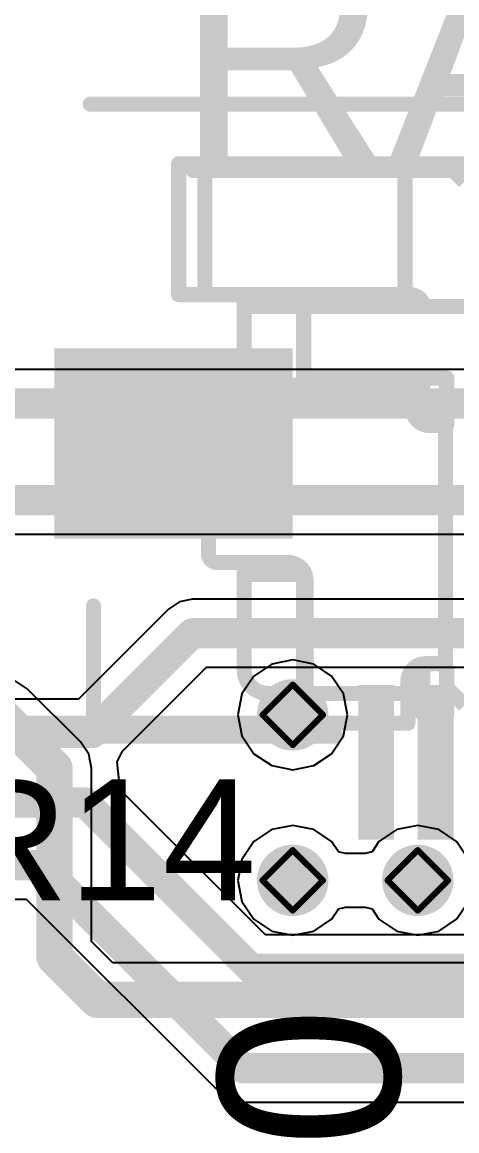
# Model space of a CAD drawing. Header units: millimetres. Extents: x -16 to 330, y -45 to 150.
# Drawn here: x 67.44 to 71.09, y 66.58 to 75.9 of the extents above; entities that cross this region are included whole.
import ezdxf

# ---------------------------------------------------------------- set-up
doc = ezdxf.new("R2010")
doc.units = ezdxf.units.MM
for name, color, linetype in [('BottomLayer', 5, 'Continuous'), ('BottomOverlay', 54, 'Continuous'), ('BottomSolder', 6, 'Continuous'), ('DrillDrawing', 1, 'Continuous'), ('Mechanical1', 6, 'Continuous'), ('Mechanical13', 56, 'Continuous'), ('MidLayer1', 16, 'Continuous'), ('MidLayer2', 76, 'Continuous'), ('TopLayer', 1, 'Continuous'), ('TopOverlay', 2, 'Continuous'), ('TopPaste', 8, 'Continuous'), ('TopSolder', 216, 'Continuous'), ('ViaHoleLayer', 16, 'Continuous')]:
    doc.layers.add(name, color=color, linetype=linetype)
doc.styles.add('Arial', font='arial.ttf', dxfattribs={"height": 0.2})

# ---------------------------------------------------------------- blocks, each defined once
blk = doc.blocks.new('AFC01_S15FCC_00_148')
at = {"layer": 'TopLayer'}
for points in [[(3.15, 0.69), (2.85, 0.69), (2.85, 1.99), (3.15, 1.99)], [(3.65, 0.69), (3.35, 0.69), (3.35, 1.99), (3.65, 1.99)], [(4.2, -0.54), (6.2, -0.54), (6.2, -2.14), (4.2, -2.14)]]:
    blk.add_hatch(color=1, dxfattribs=at).paths.add_polyline_path(points)
at = {"layer": 'TopPaste'}
for points in [[(3.15, 0.69), (2.85, 0.69), (2.85, 1.99), (3.15, 1.99)], [(3.65, 0.69), (3.35, 0.69), (3.35, 1.99), (3.65, 1.99)], [(4.2, -0.54), (6.2, -0.54), (6.2, -2.14), (4.2, -2.14)]]:
    blk.add_hatch(color=8, dxfattribs=at).paths.add_polyline_path(points)
at = {"layer": 'TopSolder'}
for points in [[(3.15, 0.69), (2.85, 0.69), (2.85, 1.99), (3.15, 1.99)], [(3.65, 0.69), (3.35, 0.69), (3.35, 1.99), (3.65, 1.99)], [(4.2, -0.54), (6.2, -0.54), (6.2, -2.14), (4.2, -2.14)]]:
    blk.add_hatch(color=216, dxfattribs=at).paths.add_polyline_path(points)
at = {"layer": 'Mechanical1', "const_width": 0.127}
blk.add_lwpolyline([(5.9, -4.191), (-5.9, -4.191)], dxfattribs=at)
at = {"layer": 'Mechanical1', "const_width": 0.0635}
blk.add_lwpolyline([(5.8683, -4.191, 1), (5.9318, -4.191, 1)], format="xyb", close=True, dxfattribs=at)
at = {"layer": 'TopOverlay', "const_width": 0.127}
for points in [[(5.8728, 1.1176), (3.8408, 1.1176)], [(5.8728, 1.1176), (5.8728, 0.0254)], [(5.0362, -3.6322), (-5.441, -3.6322)]]:
    blk.add_lwpolyline(points, dxfattribs=at)
at = {"layer": 'TopOverlay', "const_width": 0.0635}
for points in [[(3.8091, 1.1176, 1), (3.8726, 1.1176, 1)], [(5.8411, 1.1176, 1), (5.9046, 1.1176, 1)], [(5.8411, 1.1176, 1), (5.9046, 1.1176, 1)], [(5.8411, 0.0254, 1), (5.9046, 0.0254, 1)], [(5.0045, -3.6322, 1), (5.068, -3.6322, 1)]]:
    blk.add_lwpolyline(points, format="xyb", close=True, dxfattribs=at)

msp = doc.modelspace()

# ---------------------------------------------------------------- hatches: boundary and pattern name
at = {"layer": 'BottomLayer'}
h = msp.add_hatch(color=5, dxfattribs=at)
edge = h.paths.add_edge_path()
edge.add_arc((69.714, 70.0786), 0.3, 0, 360)
h = msp.add_hatch(color=5, dxfattribs=at)
edge = h.paths.add_edge_path()
edge.add_arc((69.714, 68.6881), 0.3, 0, 360)
h = msp.add_hatch(color=5, dxfattribs=at)
edge = h.paths.add_edge_path()
edge.add_arc((70.764, 68.6881), 0.3, 0, 360)
at = {"layer": 'BottomSolder'}
h = msp.add_hatch(color=6, dxfattribs=at)
edge = h.paths.add_edge_path()
edge.add_arc((69.714, 70.0786), 0.15, 0, 360)
h = msp.add_hatch(color=6, dxfattribs=at)
edge = h.paths.add_edge_path()
edge.add_arc((69.714, 68.6881), 0.15, 0, 360)
h = msp.add_hatch(color=6, dxfattribs=at)
edge = h.paths.add_edge_path()
edge.add_arc((70.764, 68.6881), 0.15, 0, 360)
at = {"layer": 'MidLayer1'}
h = msp.add_hatch(color=16, dxfattribs=at)
edge = h.paths.add_edge_path()
edge.add_arc((69.714, 70.0786), 0.3, 0, 360)
h = msp.add_hatch(color=16, dxfattribs=at)
edge = h.paths.add_edge_path()
edge.add_arc((69.714, 68.6881), 0.3, 0, 360)
h = msp.add_hatch(color=16, dxfattribs=at)
edge = h.paths.add_edge_path()
edge.add_arc((70.764, 68.6881), 0.3, 0, 360)
at = {"layer": 'MidLayer2'}
h = msp.add_hatch(color=76, dxfattribs=at)
edge = h.paths.add_edge_path()
edge.add_arc((69.714, 70.0786), 0.3, 0, 360)
h = msp.add_hatch(color=76, dxfattribs=at)
edge = h.paths.add_edge_path()
edge.add_arc((69.714, 68.6881), 0.3, 0, 360)
h = msp.add_hatch(color=76, dxfattribs=at)
edge = h.paths.add_edge_path()
edge.add_arc((70.764, 68.6881), 0.3, 0, 360)
at = {"layer": 'TopLayer'}
h = msp.add_hatch(color=1, dxfattribs=at)
edge = h.paths.add_edge_path()
edge.add_arc((69.714, 70.0786), 0.3, 0, 360)
h = msp.add_hatch(color=1, dxfattribs=at)
edge = h.paths.add_edge_path()
edge.add_arc((69.714, 68.6881), 0.3, 0, 360)
h = msp.add_hatch(color=1, dxfattribs=at)
edge = h.paths.add_edge_path()
edge.add_arc((70.764, 68.6881), 0.3, 0, 360)
at = {"layer": 'TopSolder'}
h = msp.add_hatch(color=216, dxfattribs=at)
edge = h.paths.add_edge_path()
edge.add_arc((69.714, 70.0786), 0.15, 0, 360)
h = msp.add_hatch(color=216, dxfattribs=at)
edge = h.paths.add_edge_path()
edge.add_arc((69.714, 68.6881), 0.15, 0, 360)
h = msp.add_hatch(color=216, dxfattribs=at)
edge = h.paths.add_edge_path()
edge.add_arc((70.764, 68.6881), 0.15, 0, 360)
at = {"layer": 'ViaHoleLayer'}
h = msp.add_hatch(color=16, dxfattribs=at)
edge = h.paths.add_edge_path()
edge.add_arc((69.714, 70.0786), 0.15, 0, 360)
h = msp.add_hatch(color=16, dxfattribs=at)
edge = h.paths.add_edge_path()
edge.add_arc((69.714, 68.6881), 0.15, 0, 360)
h = msp.add_hatch(color=16, dxfattribs=at)
edge = h.paths.add_edge_path()
edge.add_arc((70.764, 68.6881), 0.15, 0, 360)

# ---------------------------------------------------------------- linework, layer by layer
at = {"layer": 'BottomLayer'}
for p, q in [((76.024, 72.9797), (62.2281, 72.9797)), ((63.0409, 71.5971), (75.7446, 71.5971)), ((68.7625, 71.0276), (68.6701, 70.9658)), ((68.8716, 71.0493), (68.7625, 71.0276)), ((75.0602, 71.0493), (68.8716, 71.0493)), ((68.6701, 70.9658), (67.9154, 70.2111)), ((68.6701, 70.9658), (68.6701, 70.9658)), ((68.2839, 69.7739), (68.9896, 70.4795)), ((68.9896, 70.4795), (75.0602, 70.4795)), ((67.9154, 70.2111), (53.721, 70.2111)), ((68.2396, 69.683), (68.2839, 69.7739)), ((68.2665, 69.4485), (68.2396, 69.683)), ((69.4851, 68.2299), (68.2665, 69.4485)), ((57.1401, 68.5313), (67.4762, 68.5313)), ((67.4762, 68.5313), (69.099, 66.9085)), ((75.7462, 68.2299), (69.4851, 68.2299)), ((69.099, 66.9085), (69.099, 66.9085)), ((69.099, 66.9085), (69.1914, 66.8468)), ((69.1914, 66.8468), (69.3004, 66.8251)), ((69.3004, 66.8251), (69.3004, 66.8251)), ((69.3004, 66.8251), (75.7462, 66.8251))]:
    msp.add_line(p, q, dxfattribs=at)
at = {"layer": 'BottomLayer', "const_width": 0.254}
for points in [[(61.8744, 72.6948), (76.3778, 72.6948)], [(62.6872, 71.882), (76.0984, 71.882)], [(68.0334, 69.9262), (68.8716, 70.7644)], [(68.8716, 70.7644), (75.414, 70.7644)], [(53.721, 69.9262), (68.0334, 69.9262)], [(56.6166, 69.342), (67.9701, 69.342)], [(67.9701, 69.342), (69.3671, 67.945)], [(57.0221, 68.8161), (67.5942, 68.8161)], [(67.5942, 68.8161), (69.3004, 67.11)], [(69.3671, 67.945), (75.9478, 67.945)], [(69.3004, 67.11), (75.9457, 67.11)]]:
    msp.add_lwpolyline(points, dxfattribs=at)
at = {"layer": 'BottomLayer', "const_width": 0.127}
for points in [[(68.8081, 70.7644, 1), (68.9351, 70.7644, 1)], [(68.8081, 70.7644, 1), (68.9351, 70.7644, 1)], [(67.9699, 69.9262, 1), (68.0969, 69.9262, 1)], [(67.9699, 69.9262, 1), (68.0969, 69.9262, 1)], [(67.9066, 69.342, 1), (68.0336, 69.342, 1)], [(67.9066, 69.342, 1), (68.0336, 69.342, 1)], [(67.5307, 68.8161, 1), (67.6577, 68.8161, 1)], [(67.5307, 68.8161, 1), (67.6577, 68.8161, 1)], [(69.3036, 67.945, 1), (69.4306, 67.945, 1)], [(69.3036, 67.945, 1), (69.4306, 67.945, 1)], [(69.2369, 67.11, 1), (69.3639, 67.11, 1)], [(69.2369, 67.11, 1), (69.3639, 67.11, 1)]]:
    msp.add_lwpolyline(points, format="xyb", close=True, dxfattribs=at)
at = {"layer": 'DrillDrawing', "const_width": 0.0508}
for points in [[(69.46, 70.0786), (69.714, 70.3326)], [(69.714, 70.3326), (69.968, 70.0786)], [(69.46, 70.0786), (69.714, 69.8246)], [(69.714, 69.8246), (69.968, 70.0786)], [(69.46, 68.6881), (69.714, 68.9421)], [(69.714, 68.9421), (69.968, 68.6881)], [(70.51, 68.6881), (70.764, 68.9421)], [(70.764, 68.9421), (71.018, 68.6881)], [(69.46, 68.6881), (69.714, 68.4341)], [(69.714, 68.4341), (69.968, 68.6881)], [(70.51, 68.6881), (70.764, 68.4341)], [(70.764, 68.4341), (71.018, 68.6881)]]:
    msp.add_lwpolyline(points, dxfattribs=at)
at = {"layer": 'DrillDrawing', "const_width": 0.0254}
for points in [[(69.7013, 70.3326, 1), (69.7267, 70.3326, 1)], [(69.7013, 70.3326, 1), (69.7267, 70.3326, 1)], [(69.4473, 70.0786, 1), (69.4727, 70.0786, 1)], [(69.4473, 70.0786, 1), (69.4727, 70.0786, 1)], [(69.9553, 70.0786, 1), (69.9807, 70.0786, 1)], [(69.9553, 70.0786, 1), (69.9807, 70.0786, 1)], [(69.7013, 69.8246, 1), (69.7267, 69.8246, 1)], [(69.7013, 69.8246, 1), (69.7267, 69.8246, 1)], [(69.7013, 68.9421, 1), (69.7267, 68.9421, 1)], [(69.7013, 68.9421, 1), (69.7267, 68.9421, 1)], [(70.7513, 68.9421, 1), (70.7767, 68.9421, 1)], [(70.7513, 68.9421, 1), (70.7767, 68.9421, 1)], [(69.4473, 68.6881, 1), (69.4727, 68.6881, 1)], [(69.4473, 68.6881, 1), (69.4727, 68.6881, 1)], [(69.9553, 68.6881, 1), (69.9807, 68.6881, 1)], [(69.9553, 68.6881, 1), (69.9807, 68.6881, 1)], [(70.4973, 68.6881, 1), (70.5227, 68.6881, 1)], [(70.4973, 68.6881, 1), (70.5227, 68.6881, 1)], [(71.0053, 68.6881, 1), (71.0307, 68.6881, 1)], [(71.0053, 68.6881, 1), (71.0307, 68.6881, 1)], [(69.7013, 68.4341, 1), (69.7267, 68.4341, 1)], [(69.7013, 68.4341, 1), (69.7267, 68.4341, 1)], [(70.7513, 68.4341, 1), (70.7767, 68.4341, 1)], [(70.7513, 68.4341, 1), (70.7767, 68.4341, 1)]]:
    msp.add_lwpolyline(points, format="xyb", close=True, dxfattribs=at)
at = {"layer": 'Mechanical13', "const_width": 0.127}
for points in [[(68.7562, 74.7088), (79.2562, 74.7088)], [(68.7562, 73.6088), (68.7562, 74.7088)], [(68.9762, 73.6088), (68.9762, 74.7088)], [(70.6562, 73.6088), (70.6562, 74.7088)], [(71.0062, 74.7088), (71.1562, 74.5588)], [(68.7562, 73.6088), (70.696, 73.6088)], [(69.3062, 73.5088), (69.3062, 73.6088)], [(69.3062, 73.5088), (71.2312, 73.5088)], [(69.3062, 72.8488), (69.3062, 73.5088)], [(69.8062, 72.8488), (69.8062, 73.5088)], [(69.8062, 72.9088), (71.0062, 72.9088)], [(70.8062, 72.5217), (70.8062, 72.9088)], [(71.0062, 72.5088), (71.0062, 72.9088)], [(69.0812, 72.8488), (70.6412, 72.8488)], [(69.0062, 72.2788), (69.0062, 72.7738)], [(70.7162, 72.6588), (70.7162, 72.7738)], [(70.8662, 72.5088), (70.9962, 72.5088)], [(70.9962, 70.5088), (70.9962, 72.5088)], [(69.0812, 72.2038), (69.2215, 72.2038)], [(69.3062, 71.9337), (69.3062, 72.1739)], [(69.0812, 71.9038), (69.2215, 71.9038)], [(69.0062, 71.4338), (69.0062, 71.8288)], [(69.0812, 71.3588), (69.6762, 71.3588)], [(69.3062, 70.4588), (69.3062, 71.3588)], [(69.3062, 71.2588), (69.8062, 71.2588)], [(69.8062, 70.2488), (69.8062, 71.2836)], [(69.8262, 70.2588), (69.8262, 71.2088)], [(70.8062, 70.0836), (70.8062, 70.5047)], [(70.8312, 70.5088), (70.9962, 70.5088)], [(71.0062, 70.0836), (71.0062, 70.4615)], [(70.6812, 70.2588), (70.6812, 70.3588)], [(69.8062, 70.3238), (69.8262, 70.3238)], [(70.6812, 70.3238), (70.8062, 70.3238)], [(71.0062, 70.3088), (71.1562, 70.1588)], [(69.5062, 70.2588), (69.8062, 70.2588)], [(69.8262, 70.2588), (70.6812, 70.2588)], [(69.8262, 70.0088), (69.8262, 70.2588)], [(70.6812, 70.0088), (70.6812, 70.2588)], [(70.6812, 70.2488), (70.8062, 70.2488)], [(70.8062, 70.1836), (71.0062, 70.1836)], [(70.8062, 70.0836), (71.0062, 70.0836)], [(65.7562, 70.0088), (69.7286, 70.0088)], [(65.7562, 70.0088), (69.7286, 70.0088)], [(69.8262, 70.0088), (70.6812, 70.0088)]]:
    msp.add_lwpolyline(points, dxfattribs=at)
at = {"layer": 'Mechanical13', "const_width": 0.0635}
for points in [[(68.7245, 74.7088, 1), (68.788, 74.7088, 1)], [(68.7245, 74.7088, 1), (68.788, 74.7088, 1)], [(68.9445, 74.7088, 1), (69.008, 74.7088, 1)], [(70.6245, 74.7088, 1), (70.688, 74.7088, 1)], [(70.9745, 74.7088, 1), (71.038, 74.7088, 1)], [(68.7245, 73.6088, 1), (68.788, 73.6088, 1)], [(68.7245, 73.6088, 1), (68.788, 73.6088, 1)], [(68.9445, 73.6088, 1), (69.008, 73.6088, 1)], [(69.2745, 73.6088, 1), (69.338, 73.6088, 1)], [(70.6245, 73.6088, 1), (70.688, 73.6088, 1)], [(70.6642, 73.6088, 1), (70.7277, 73.6088, 1)], [(70.6642, 73.6088, 1), (70.7277, 73.6088, 1)], [(70.6642, 73.6088, 1), (70.7277, 73.6088, 1)], [(70.7741, 73.5409, 1), (70.8376, 73.5409, 1)], [(70.7741, 73.5409, 1), (70.8376, 73.5409, 1)], [(69.2745, 73.5088, 1), (69.338, 73.5088, 1)], [(69.2745, 73.5088, 1), (69.338, 73.5088, 1)], [(69.2745, 73.5088, 1), (69.338, 73.5088, 1)], [(69.7745, 73.5088, 1), (69.838, 73.5088, 1)], [(70.5434, 73.5088, 1), (70.6069, 73.5088, 1)], [(70.785, 73.5088, 1), (70.8485, 73.5088, 1)], [(69.7745, 72.9088, 1), (69.838, 72.9088, 1)], [(70.7745, 72.9088, 1), (70.838, 72.9088, 1)], [(70.9745, 72.9088, 1), (71.038, 72.9088, 1)], [(70.9745, 72.9088, 1), (71.038, 72.9088, 1)], [(68.9782, 72.7969, 1), (69.0417, 72.7969, 1)], [(68.9782, 72.7969, 1), (69.0417, 72.7969, 1)], [(69.0495, 72.8488, 1), (69.113, 72.8488, 1)], [(69.0495, 72.8488, 1), (69.113, 72.8488, 1)], [(69.2745, 72.8488, 1), (69.338, 72.8488, 1)], [(69.7745, 72.8488, 1), (69.838, 72.8488, 1)], [(70.6095, 72.8488, 1), (70.673, 72.8488, 1)], [(70.6095, 72.8488, 1), (70.673, 72.8488, 1)], [(70.6326, 72.8451, 1), (70.6961, 72.8451, 1)], [(70.6326, 72.8451, 1), (70.6961, 72.8451, 1)], [(68.9745, 72.7738, 1), (69.038, 72.7738, 1)], [(68.9745, 72.7738, 1), (69.038, 72.7738, 1)], [(70.6845, 72.7738, 1), (70.748, 72.7738, 1)], [(70.6845, 72.7738, 1), (70.748, 72.7738, 1)], [(70.6845, 72.6588, 1), (70.748, 72.6588, 1)], [(70.6845, 72.6588, 1), (70.748, 72.6588, 1)], [(70.6919, 72.6126, 1), (70.7554, 72.6126, 1)], [(70.6919, 72.6126, 1), (70.7554, 72.6126, 1)], [(70.7745, 72.5217, 1), (70.838, 72.5217, 1)], [(70.8345, 72.5088, 1), (70.898, 72.5088, 1)], [(70.8345, 72.5088, 1), (70.898, 72.5088, 1)], [(70.9645, 72.5088, 1), (71.028, 72.5088, 1)], [(70.9645, 72.5088, 1), (71.028, 72.5088, 1)], [(70.9745, 72.5088, 1), (71.038, 72.5088, 1)], [(68.9745, 72.2788, 1), (69.038, 72.2788, 1)], [(68.9745, 72.2788, 1), (69.038, 72.2788, 1)], [(69.0264, 72.2075, 1), (69.0899, 72.2075, 1)], [(69.0264, 72.2075, 1), (69.0899, 72.2075, 1)], [(69.0495, 72.2038, 1), (69.113, 72.2038, 1)], [(69.0495, 72.2038, 1), (69.113, 72.2038, 1)], [(69.1897, 72.2038, 1), (69.2532, 72.2038, 1)], [(69.1897, 72.2038, 1), (69.2532, 72.2038, 1)], [(69.2745, 72.1739, 1), (69.338, 72.1739, 1)], [(68.9782, 71.8519, 1), (69.0417, 71.8519, 1)], [(68.9782, 71.8519, 1), (69.0417, 71.8519, 1)], [(69.0495, 71.9038, 1), (69.113, 71.9038, 1)], [(69.0495, 71.9038, 1), (69.113, 71.9038, 1)], [(69.1897, 71.9038, 1), (69.2532, 71.9038, 1)], [(69.1897, 71.9038, 1), (69.2532, 71.9038, 1)], [(69.2745, 71.9337, 1), (69.338, 71.9337, 1)], [(68.9745, 71.8288, 1), (69.038, 71.8288, 1)], [(68.9745, 71.8288, 1), (69.038, 71.8288, 1)], [(68.9745, 71.4338, 1), (69.038, 71.4338, 1)], [(68.9745, 71.4338, 1), (69.038, 71.4338, 1)], [(69.0264, 71.3625, 1), (69.0899, 71.3625, 1)], [(69.0264, 71.3625, 1), (69.0899, 71.3625, 1)], [(69.0495, 71.3588, 1), (69.113, 71.3588, 1)], [(69.0495, 71.3588, 1), (69.113, 71.3588, 1)], [(69.2745, 71.3588, 1), (69.338, 71.3588, 1)], [(69.6445, 71.3588, 1), (69.708, 71.3588, 1)], [(69.6445, 71.3588, 1), (69.708, 71.3588, 1)], [(69.2745, 71.2588, 1), (69.338, 71.2588, 1)], [(69.7745, 71.2836, 1), (69.838, 71.2836, 1)], [(69.7745, 71.2588, 1), (69.838, 71.2588, 1)], [(69.7871, 71.2551, 1), (69.8506, 71.2551, 1)], [(69.7871, 71.2551, 1), (69.8506, 71.2551, 1)], [(69.7945, 71.2088, 1), (69.858, 71.2088, 1)], [(69.7945, 71.2088, 1), (69.858, 71.2088, 1)], [(69.2745, 70.4588, 1), (69.338, 70.4588, 1)], [(69.2745, 70.4588, 1), (69.338, 70.4588, 1)], [(70.7532, 70.5014, 1), (70.8167, 70.5014, 1)], [(70.7532, 70.5014, 1), (70.8167, 70.5014, 1)], [(70.7745, 70.5047, 1), (70.838, 70.5047, 1)], [(70.7995, 70.5088, 1), (70.863, 70.5088, 1)], [(70.7995, 70.5088, 1), (70.863, 70.5088, 1)], [(70.9645, 70.5088, 1), (71.028, 70.5088, 1)], [(70.9645, 70.5088, 1), (71.028, 70.5088, 1)], [(70.9745, 70.4615, 1), (71.038, 70.4615, 1)], [(70.6495, 70.3588, 1), (70.713, 70.3588, 1)], [(70.6495, 70.3588, 1), (70.713, 70.3588, 1)], [(69.4111, 70.2692, 1), (69.4746, 70.2692, 1)], [(69.4111, 70.2692, 1), (69.4746, 70.2692, 1)], [(69.7745, 70.3238, 1), (69.838, 70.3238, 1)], [(69.7945, 70.3238, 1), (69.858, 70.3238, 1)], [(70.6495, 70.3238, 1), (70.713, 70.3238, 1)], [(70.7745, 70.3238, 1), (70.838, 70.3238, 1)], [(70.9745, 70.3088, 1), (71.038, 70.3088, 1)], [(69.4745, 70.2588, 1), (69.538, 70.2588, 1)], [(69.4745, 70.2588, 1), (69.538, 70.2588, 1)], [(69.7745, 70.2588, 1), (69.838, 70.2588, 1)], [(69.7745, 70.2488, 1), (69.838, 70.2488, 1)], [(69.7945, 70.2588, 1), (69.858, 70.2588, 1)], [(69.7945, 70.2588, 1), (69.858, 70.2588, 1)], [(69.7945, 70.2588, 1), (69.858, 70.2588, 1)], [(70.6495, 70.2588, 1), (70.713, 70.2588, 1)], [(70.6495, 70.2588, 1), (70.713, 70.2588, 1)], [(70.6495, 70.2588, 1), (70.713, 70.2588, 1)], [(70.6495, 70.2488, 1), (70.713, 70.2488, 1)], [(70.7745, 70.2488, 1), (70.838, 70.2488, 1)], [(70.7745, 70.1836, 1), (70.838, 70.1836, 1)], [(70.9745, 70.1836, 1), (71.038, 70.1836, 1)], [(70.7745, 70.0836, 1), (70.838, 70.0836, 1)], [(70.7745, 70.0836, 1), (70.838, 70.0836, 1)], [(70.9745, 70.0836, 1), (71.038, 70.0836, 1)], [(70.9745, 70.0836, 1), (71.038, 70.0836, 1)], [(69.6969, 70.0088, 1), (69.7604, 70.0088, 1)], [(69.6969, 70.0088, 1), (69.7604, 70.0088, 1)], [(69.7945, 70.0088, 1), (69.858, 70.0088, 1)], [(69.7945, 70.0088, 1), (69.858, 70.0088, 1)], [(70.6495, 70.0088, 1), (70.713, 70.0088, 1)], [(70.6495, 70.0088, 1), (70.713, 70.0088, 1)]]:
    msp.add_lwpolyline(points, format="xyb", close=True, dxfattribs=at)
at = {"layer": 'Mechanical13', "const_width": 0.127}
for points in [[(70.5752, 73.5088, -0.360222), (70.696, 73.6088)], [(70.696, 73.6088, -0.286777), (70.8059, 73.5409)], [(70.8059, 73.5409, -0.040975), (70.8168, 73.5088)], [(69.0062, 72.7738, -0.046786), (69.0099, 72.7969)], [(69.0099, 72.7969, -0.328045), (69.0812, 72.8488)], [(70.6412, 72.8488, -0.046786), (70.6644, 72.8451)], [(70.6644, 72.8451, -0.328045), (70.7162, 72.7738)], [(70.7236, 72.6126, -0.046786), (70.7162, 72.6588)], [(70.8662, 72.5088, -0.328045), (70.7236, 72.6126)], [(69.0581, 72.2075, -0.328045), (69.0062, 72.2788)], [(69.0812, 72.2038, -0.046786), (69.0581, 72.2075)], [(69.2215, 72.2038, -1), (69.2215, 71.9038)], [(69.0062, 71.8288, -0.046786), (69.0099, 71.8519)], [(69.0099, 71.8519, -0.328045), (69.0812, 71.9038)], [(69.0581, 71.3625, -0.328045), (69.0062, 71.4338)], [(69.0812, 71.3588, -0.046786), (69.0581, 71.3625)], [(69.6762, 71.3588, -0.328045), (69.8189, 71.2551)], [(69.8189, 71.2551, -0.046786), (69.8262, 71.2088)], [(69.4429, 70.2692, -0.325398), (69.3062, 70.4588)], [(70.6812, 70.3588, -0.328045), (70.785, 70.5014)], [(70.785, 70.5014, -0.046786), (70.8312, 70.5088)], [(69.5062, 70.2588, -0.049086), (69.4429, 70.2692)]]:
    msp.add_lwpolyline(points, format="xyb", dxfattribs=at)
at = {"layer": 'MidLayer1'}
for p, q in [((69.714, 70.5399), (69.5375, 70.5048)), ((69.8905, 70.5048), (69.714, 70.5399)), ((69.5375, 70.5048), (69.3878, 70.4048)), ((70.0401, 70.4048), (69.8905, 70.5048)), ((69.3878, 70.4048), (69.2878, 70.2551)), ((70.1401, 70.2551), (70.0401, 70.4048)), ((69.2878, 70.2551), (69.2527, 70.0786)), ((70.1752, 70.0786), (70.1401, 70.2551)), ((69.2527, 70.0786), (69.2878, 69.9021)), ((70.1401, 69.9021), (70.1752, 70.0786)), ((69.2878, 69.9021), (69.3878, 69.7524)), ((70.0401, 69.7524), (70.1401, 69.9021)), ((69.3878, 69.7524), (69.5375, 69.6525)), ((69.8905, 69.6525), (70.0401, 69.7524)), ((69.5375, 69.6525), (69.714, 69.6173)), ((69.714, 69.6173), (69.8905, 69.6525)), ((69.5375, 69.1143), (69.3878, 69.0143)), ((69.714, 69.1494), (69.5375, 69.1143)), ((69.8905, 69.1143), (69.714, 69.1494)), ((70.0401, 69.0143), (69.8905, 69.1143)), ((70.5875, 69.1143), (70.4378, 69.0143)), ((70.764, 69.1494), (70.5875, 69.1143)), ((70.9405, 69.1143), (70.764, 69.1494)), ((71.0901, 69.0143), (70.9405, 69.1143)), ((69.3878, 69.0143), (69.2878, 68.8647)), ((70.0979, 68.9279), (70.0401, 69.0143)), ((70.156, 68.9126), (70.0979, 68.9279)), ((70.3801, 68.9279), (70.322, 68.9126)), ((70.4378, 69.0143), (70.3801, 68.9279)), ((71.1901, 68.8647), (71.0901, 69.0143)), ((69.2878, 68.8647), (69.2527, 68.6881)), ((70.322, 68.9126), (70.156, 68.9126)), ((69.2527, 68.6881), (69.2878, 68.5116)), ((69.2878, 68.5116), (69.3878, 68.362)), ((70.0979, 68.4484), (70.156, 68.4637)), ((70.156, 68.4637), (70.322, 68.4637)), ((70.322, 68.4637), (70.3801, 68.4484)), ((71.0901, 68.362), (71.1901, 68.5116)), ((70.0401, 68.362), (70.0979, 68.4484)), ((70.3801, 68.4484), (70.4378, 68.362)), ((69.3878, 68.362), (69.5375, 68.262)), ((69.8905, 68.262), (70.0401, 68.362)), ((70.4378, 68.362), (70.5875, 68.262)), ((70.9405, 68.262), (71.0901, 68.362)), ((69.5375, 68.262), (69.714, 68.2269)), ((69.714, 68.2269), (69.8905, 68.262)), ((70.5875, 68.262), (70.764, 68.2269)), ((70.764, 68.2269), (70.9405, 68.262))]:
    msp.add_line(p, q, dxfattribs=at)
at = {"layer": 'TopLayer'}
for p, q in [((67.4859, 70.2984), (67.3851, 70.3657)), ((67.9337, 69.8506), (67.4859, 70.2984)), ((68.0011, 69.7497), (67.9337, 69.8506)), ((68.0248, 69.6308), (68.0011, 69.7497)), ((68.0248, 68.1733), (68.0248, 69.6308)), ((68.2035, 67.9946), (68.0248, 68.1733)), ((71.2506, 67.9946), (68.2035, 67.9946))]:
    msp.add_line(p, q, dxfattribs=at)
at = {"layer": 'TopLayer', "const_width": 0.3048}
for points in [[(67.2662, 70.0786), (67.714, 69.6308)], [(67.714, 68.0446), (67.714, 69.6308)], [(67.714, 68.0446), (68.0748, 67.6838)], [(68.0748, 67.6838), (71.3793, 67.6838)]]:
    msp.add_lwpolyline(points, dxfattribs=at)
at = {"layer": 'TopLayer', "const_width": 0.1524}
for points in [[(67.6378, 69.6308, 1), (67.7902, 69.6308, 1)], [(67.6378, 69.6308, 1), (67.7902, 69.6308, 1)], [(67.6378, 68.0446, 1), (67.7902, 68.0446, 1)], [(67.6378, 68.0446, 1), (67.7902, 68.0446, 1)], [(67.9986, 67.6838, 1), (68.151, 67.6838, 1)], [(67.9986, 67.6838, 1), (68.151, 67.6838, 1)]]:
    msp.add_lwpolyline(points, format="xyb", close=True, dxfattribs=at)

# ---------------------------------------------------------------- block references
at = {"rotation": 180}
msp.add_blockref('AFC01_S15FCC_00_148', (73.914, 71.019), dxfattribs=at)

# ---------------------------------------------------------------- texts
at = {"layer": 'BottomOverlay', "style": 'Arial', "text_generation_flag": 2}
msp.add_text('RLYADDR0', height=1.524, rotation=270, dxfattribs=at).set_placement((69.0863, 56.269))
at = {"layer": 'TopOverlay', "style": 'Arial'}
msp.add_text('RADAR', height=1.778, rotation=360, dxfattribs=at).set_placement((68.7324, 74.7552))
msp.add_text('R14', height=1.016, dxfattribs=at).set_placement((66.8052, 68.5212))

doc.saveas('drawing.dxf')
